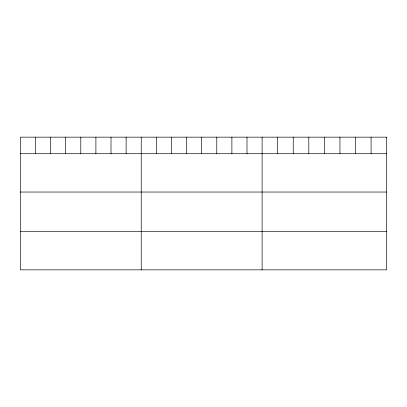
<?xml version="1.0" encoding="UTF-8"?>
<svg xmlns="http://www.w3.org/2000/svg" width="407" height="407" viewBox="0 0 407 407"><rect width="100%" height="100%" fill="white"/><g stroke="black" fill="none" stroke-linecap="round" stroke-linejoin="round"><path stroke-width="0.61" d="M20.35 153.719L386.65 153.719M20.35 192.038L386.65 192.038M20.35 231.522L386.65 231.522M371.082 137.154L371.082 153.719M355.514 137.154L355.514 153.719M339.947 137.154L339.947 153.719M324.379 137.154L324.379 153.719M308.811 137.154L308.811 153.719M293.243 137.154L293.243 153.719M277.676 137.154L277.676 153.719M262.108 137.154L262.108 269.846M246.998 137.154L246.998 153.719M231.888 137.154L231.888 153.719M216.778 137.154L216.778 153.719M201.668 137.154L201.668 153.719M186.559 137.154L186.559 153.719M171.449 137.154L171.449 153.719M156.339 137.154L156.339 153.719M141.229 137.154L141.229 269.846M126.119 137.154L126.119 153.719M111.009 137.154L111.009 153.719M95.899 137.154L95.899 153.719M80.79 137.154L80.79 153.719M65.68 137.154L65.68 153.719M50.57 137.154L50.57 153.719M35.46 137.154L35.46 153.719M386.65 137.154L20.35 137.154L20.35 269.846L386.65 269.846L386.65 137.154"/></g></svg>
